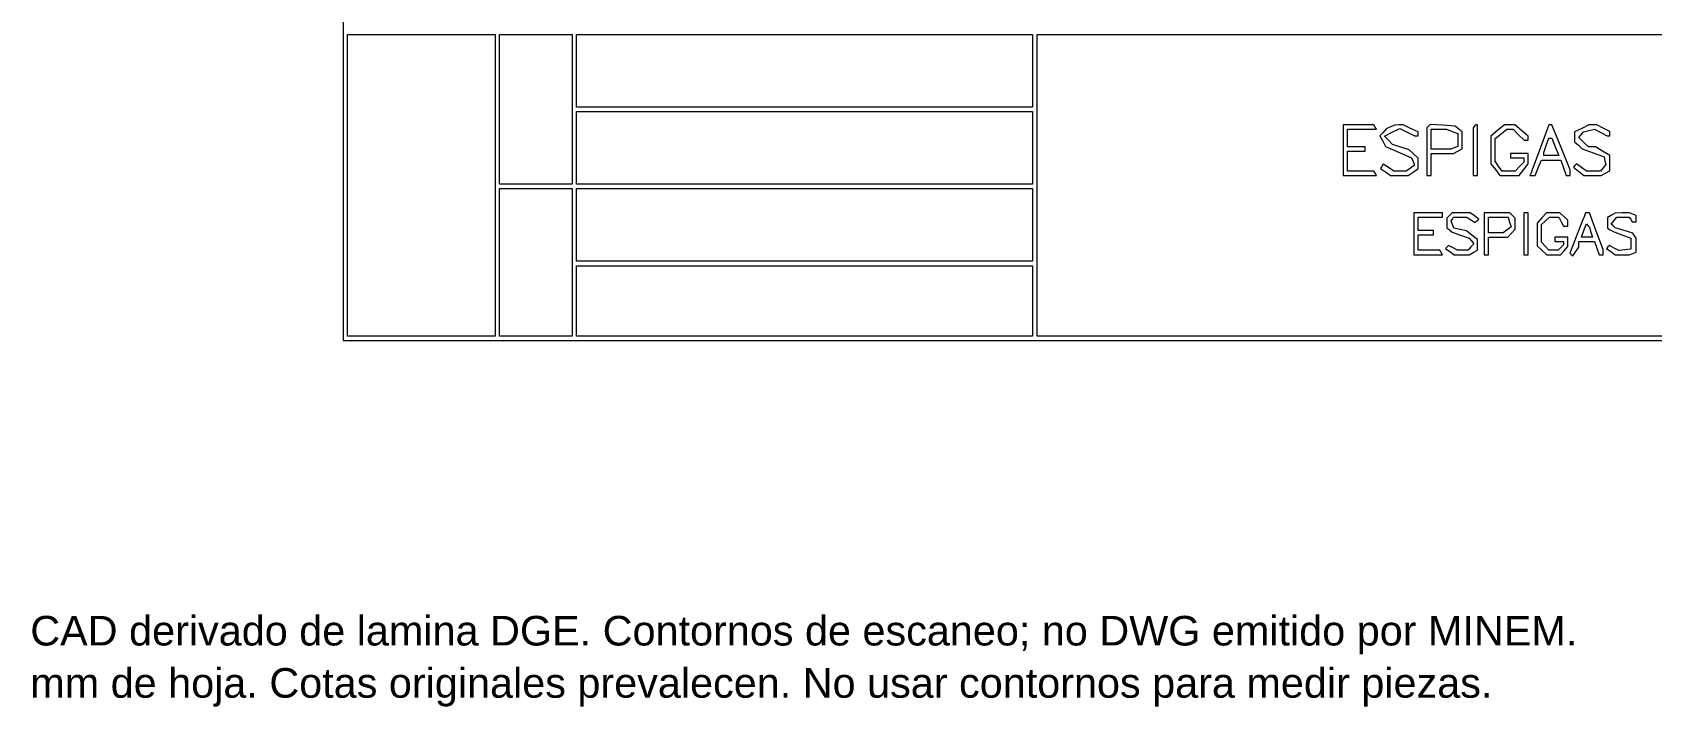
# Paper-space layout 'AN-10-DGE-066' of a CAD drawing. Header units: metres, sheet in millimetres. Extents: x 12 to 193, y 4 to 291.
# Drawn here: x 12.1 to 105.1, y 4.5 to 43.2 of the extents above; entities that cross this region are included whole.
import ezdxf

# ---------------------------------------------------------------- set-up
doc = ezdxf.new("R2010")
doc.units = ezdxf.units.M
doc.layers.add('DGE_CONTORNOS', color=7, linetype='Continuous', lineweight=0)
doc.layers.add('DGE_DATOS', color=7, linetype='Continuous', lineweight=0)
doc.styles.add('DGE_ARIAL', font='arial.ttf')

# ---------------------------------------------------------------- blocks, each defined once
blk = doc.blocks.new('LP_REF_DGE_MT_066')
at = {"layer": 'DGE_CONTORNOS'}
for points in [[(29.96, 147.633), (29.96, 25.522), (111.537, 25.522), (193.113, 25.522), (193.113, 147.633), (193.113, 269.744), (111.537, 269.744), (29.96, 269.744)], [(38.687, 34.438), (38.687, 25.775), (34.45, 25.775), (30.213, 25.775), (30.213, 34.438), (30.213, 43.102), (34.45, 43.102), (38.687, 43.102)], [(43.114, 38.801), (43.114, 34.501), (41.027, 34.501), (38.94, 34.501), (38.94, 38.801), (38.94, 43.102), (41.027, 43.102), (43.114, 43.102)], [(69.547, 41.015), (69.547, 38.928), (56.457, 38.928), (43.367, 38.928), (43.367, 41.015), (43.367, 43.102), (56.457, 43.102), (69.547, 43.102)], [(170.853, 34.438), (170.853, 25.775), (120.327, 25.775), (69.8, 25.775), (69.8, 34.438), (69.8, 43.102), (120.327, 43.102), (170.853, 43.102)], [(69.547, 36.588), (69.547, 34.501), (56.457, 34.501), (43.367, 34.501), (43.367, 36.588), (43.367, 38.675), (56.457, 38.675), (69.547, 38.675)], [(87.38, 36.462), (87.38, 35.007), (88.336, 35.007), (89.292, 35.007), (89.214, 35.134), (89.136, 35.26), (88.384, 35.26), (87.633, 35.26), (87.633, 35.829), (87.633, 36.398), (88.139, 36.398), (88.645, 36.398), (88.645, 36.525), (88.645, 36.651), (88.139, 36.651), (87.633, 36.651), (87.633, 37.157), (87.633, 37.663), (88.463, 37.663), (89.292, 37.663), (89.214, 37.79), (89.136, 37.916), (88.258, 37.916), (87.38, 37.916)], [(90.095, 37.796), (89.837, 37.691), (89.665, 37.483), (89.492, 37.275), (89.651, 36.977), (89.811, 36.679), (90.082, 36.556), (90.352, 36.433), (90.83, 36.226), (91.309, 36.019), (91.388, 35.811), (91.468, 35.603), (91.234, 35.432), (90.999, 35.26), (90.64, 35.26), (90.28, 35.26), (89.98, 35.457), (89.68, 35.653), (89.603, 35.529), (89.526, 35.404), (89.809, 35.206), (90.092, 35.007), (90.605, 35.007), (91.118, 35.007), (91.399, 35.204), (91.68, 35.401), (91.68, 35.705), (91.68, 36.009), (91.424, 36.248), (91.167, 36.487), (90.685, 36.631), (90.204, 36.776), (89.978, 37.025), (89.753, 37.273), (90.196, 37.485), (90.639, 37.696), (91.053, 37.49), (91.466, 37.284), (91.573, 37.284), (91.68, 37.284), (91.68, 37.396), (91.68, 37.508), (91.25, 37.712), (90.82, 37.916), (90.586, 37.908), (90.352, 37.9)], [(92.281, 37.844), (92.186, 37.747), (92.186, 36.377), (92.186, 35.007), (92.313, 35.007), (92.439, 35.007), (92.439, 35.64), (92.439, 36.272), (93.08, 36.272), (93.72, 36.272), (93.965, 36.403), (94.21, 36.534), (94.21, 37.02), (94.21, 37.506), (94.009, 37.672), (93.809, 37.838), (93.092, 37.889), (92.376, 37.94)], [(93.632, 37.54), (93.957, 37.416), (93.957, 37.047), (93.957, 36.678), (93.757, 36.602), (93.557, 36.525), (92.998, 36.525), (92.439, 36.525), (92.439, 37.094), (92.439, 37.663), (92.873, 37.663), (93.308, 37.663)], [(94.926, 37.832), (94.842, 37.747), (94.842, 36.377), (94.842, 35.007), (94.968, 35.007), (95.095, 35.007), (95.095, 36.462), (95.095, 37.916), (95.053, 37.916), (95.011, 37.916)], [(96.243, 37.589), (95.854, 37.261), (95.854, 36.467), (95.854, 35.674), (96.116, 35.34), (96.378, 35.007), (96.929, 35.007), (97.48, 35.007), (97.742, 35.34), (98.004, 35.674), (98.004, 35.973), (98.004, 36.272), (97.498, 36.272), (96.992, 36.272), (96.992, 36.145), (96.992, 36.019), (97.372, 36.019), (97.751, 36.019), (97.751, 35.892), (97.751, 35.766), (97.498, 35.513), (97.245, 35.26), (96.873, 35.26), (96.501, 35.26), (96.304, 35.541), (96.107, 35.822), (96.107, 36.481), (96.107, 37.139), (96.44, 37.401), (96.773, 37.663), (96.952, 37.663), (97.13, 37.663), (97.446, 37.347), (97.762, 37.031), (97.883, 37.031), (98.004, 37.031), (98.004, 37.146), (98.004, 37.261), (97.615, 37.589), (97.226, 37.916), (96.929, 37.916), (96.632, 37.916)], [(98.701, 36.62), (98.222, 35.323), (98.163, 35.165), (98.103, 35.007), (98.25, 35.007), (98.396, 35.007), (98.581, 35.45), (98.766, 35.892), (99.324, 35.892), (99.881, 35.892), (100.027, 35.45), (100.174, 35.007), (100.29, 35.007), (100.407, 35.007), (100.407, 35.165), (100.408, 35.323), (99.888, 36.62), (99.367, 37.916), (99.274, 37.916), (99.181, 37.916)], [(101.071, 37.708), (100.66, 37.505), (100.66, 37.224), (100.66, 36.943), (100.881, 36.743), (101.103, 36.543), (101.734, 36.309), (102.365, 36.075), (102.408, 35.851), (102.451, 35.627), (102.299, 35.444), (102.147, 35.26), (101.748, 35.26), (101.349, 35.26), (101.059, 35.463), (100.77, 35.665), (100.683, 35.578), (100.597, 35.491), (100.895, 35.249), (101.194, 35.007), (101.694, 35.007), (102.194, 35.007), (102.439, 35.138), (102.683, 35.269), (102.683, 35.709), (102.683, 36.149), (102.272, 36.4), (101.861, 36.65), (101.664, 36.651), (101.466, 36.651), (101.183, 36.915), (100.9, 37.179), (101.038, 37.345), (101.176, 37.512), (101.488, 37.59), (101.8, 37.668), (102.172, 37.476), (102.544, 37.284), (102.614, 37.284), (102.683, 37.284), (102.683, 37.407), (102.683, 37.53), (102.31, 37.723), (101.937, 37.916), (101.71, 37.913), (101.482, 37.91)], [(99.555, 36.651), (99.754, 36.145), (99.322, 36.145), (98.889, 36.145), (98.889, 36.231), (98.889, 36.317), (99.041, 36.737), (99.193, 37.157), (99.275, 37.157), (99.357, 37.157)], [(43.114, 30.011), (43.114, 25.775), (41.027, 25.775), (38.94, 25.775), (38.94, 30.011), (38.94, 34.248), (41.027, 34.248), (43.114, 34.248)], [(69.547, 32.161), (69.547, 30.075), (56.457, 30.075), (43.367, 30.075), (43.367, 32.161), (43.367, 34.248), (56.457, 34.248), (69.547, 34.248)], [(91.427, 31.656), (91.427, 30.454), (92.257, 30.454), (93.086, 30.454), (93.008, 30.581), (92.93, 30.707), (92.305, 30.707), (91.68, 30.707), (91.68, 31.15), (91.68, 31.592), (92.123, 31.592), (92.565, 31.592), (92.565, 31.719), (92.565, 31.845), (92.123, 31.845), (91.68, 31.845), (91.68, 32.225), (91.68, 32.604), (92.376, 32.604), (93.071, 32.604), (93.071, 32.731), (93.071, 32.857), (92.249, 32.857), (91.427, 32.857)], [(93.476, 32.705), (93.324, 32.554), (93.324, 32.278), (93.324, 32.003), (93.482, 31.877), (93.641, 31.751), (94.123, 31.58), (94.605, 31.409), (94.739, 31.248), (94.873, 31.086), (94.716, 30.897), (94.558, 30.707), (94.249, 30.707), (93.94, 30.707), (93.685, 30.844), (93.429, 30.98), (93.345, 30.897), (93.261, 30.813), (93.507, 30.633), (93.752, 30.454), (94.179, 30.454), (94.606, 30.454), (94.85, 30.585), (95.095, 30.716), (95.095, 31.018), (95.095, 31.321), (94.773, 31.574), (94.451, 31.828), (94.088, 31.908), (93.725, 31.987), (93.651, 32.181), (93.576, 32.374), (93.648, 32.489), (93.719, 32.604), (94.092, 32.604), (94.466, 32.604), (94.712, 32.451), (94.957, 32.298), (95.057, 32.398), (95.158, 32.498), (94.913, 32.678), (94.667, 32.857), (94.148, 32.857), (93.628, 32.857)], [(95.474, 31.656), (95.474, 30.454), (95.601, 30.454), (95.727, 30.454), (95.727, 30.96), (95.727, 31.466), (96.277, 31.466), (96.826, 31.466), (97.036, 31.697), (97.245, 31.928), (97.245, 32.241), (97.245, 32.554), (97.093, 32.705), (96.942, 32.857), (96.208, 32.857), (95.474, 32.857)], [(96.936, 32.329), (97.023, 32.054), (96.794, 31.887), (96.564, 31.719), (96.146, 31.719), (95.727, 31.719), (95.727, 32.161), (95.727, 32.604), (96.288, 32.604), (96.849, 32.604)], [(97.751, 31.656), (97.751, 30.454), (97.877, 30.454), (98.004, 30.454), (98.004, 31.656), (98.004, 32.857), (97.877, 32.857), (97.751, 32.857)], [(98.785, 32.564), (98.51, 32.272), (98.51, 31.621), (98.51, 30.97), (98.787, 30.712), (99.063, 30.454), (99.463, 30.454), (99.862, 30.454), (100.071, 30.685), (100.28, 30.917), (100.28, 31.191), (100.28, 31.466), (99.901, 31.466), (99.522, 31.466), (99.522, 31.339), (99.522, 31.213), (99.775, 31.213), (100.027, 31.213), (100.027, 31.112), (100.027, 31.011), (99.876, 30.859), (99.724, 30.707), (99.453, 30.707), (99.181, 30.707), (98.972, 30.938), (98.763, 31.17), (98.763, 31.678), (98.763, 32.186), (98.994, 32.395), (99.225, 32.604), (99.495, 32.604), (99.766, 32.604), (99.901, 32.351), (100.036, 32.098), (100.158, 32.098), (100.28, 32.098), (100.28, 32.268), (100.28, 32.438), (100.049, 32.648), (99.818, 32.857), (99.439, 32.857), (99.06, 32.857)], [(101.205, 32.636), (101.126, 32.414), (100.761, 31.481), (100.397, 30.549), (100.475, 30.47), (100.554, 30.391), (100.733, 30.637), (100.913, 30.882), (100.913, 31.047), (100.913, 31.213), (101.362, 31.213), (101.811, 31.213), (101.944, 30.834), (102.076, 30.454), (102.19, 30.454), (102.304, 30.454), (102.304, 30.606), (102.304, 30.758), (101.908, 31.807), (101.512, 32.857), (101.398, 32.857), (101.284, 32.857)], [(102.778, 32.72), (102.557, 32.592), (102.557, 32.289), (102.557, 31.987), (102.715, 31.884), (102.873, 31.782), (103.379, 31.589), (103.885, 31.395), (103.885, 31.083), (103.885, 30.77), (103.543, 30.731), (103.202, 30.691), (102.932, 30.836), (102.662, 30.98), (102.578, 30.897), (102.494, 30.813), (102.739, 30.633), (102.985, 30.454), (103.393, 30.454), (103.801, 30.454), (104.001, 30.531), (104.201, 30.608), (104.199, 31.005), (104.197, 31.403), (104.104, 31.542), (104.011, 31.682), (103.506, 31.842), (103, 32.002), (102.885, 32.108), (102.77, 32.214), (102.932, 32.409), (103.094, 32.604), (103.45, 32.604), (103.807, 32.604), (103.885, 32.478), (103.963, 32.351), (104.082, 32.351), (104.201, 32.351), (104.201, 32.527), (104.201, 32.704), (104.001, 32.78), (103.801, 32.857), (103.4, 32.853), (103, 32.849)], [(101.603, 31.75), (101.689, 31.466), (101.375, 31.466), (101.061, 31.466), (101.204, 31.844), (101.346, 32.221), (101.432, 32.128), (101.517, 32.035)], [(69.547, 27.798), (69.547, 25.775), (56.457, 25.775), (43.367, 25.775), (43.367, 27.798), (43.367, 29.822), (56.457, 29.822), (69.547, 29.822)]]:
    blk.add_lwpolyline(points, close=True, dxfattribs=at)
at = {"layer": 'DGE_DATOS', "style": 'DGE_ARIAL'}
for s, p in [('CAD derivado de lamina DGE. Contornos de escaneo; no DWG emitido por MINEM.', (12, 8)), ('mm de hoja. Cotas originales prevalecen. No usar contornos para medir piezas.', (12, 5))]:
    blk.add_text(s, height=1.7, dxfattribs=at).set_placement(p)

psp = doc.layouts.new('AN-10-DGE-066')

# ---------------------------------------------------------------- block references
at = {"layer": 'DGE_DATOS'}
psp.add_blockref('LP_REF_DGE_MT_066', (0, 0), dxfattribs=at)

doc.saveas('drawing.dxf')
